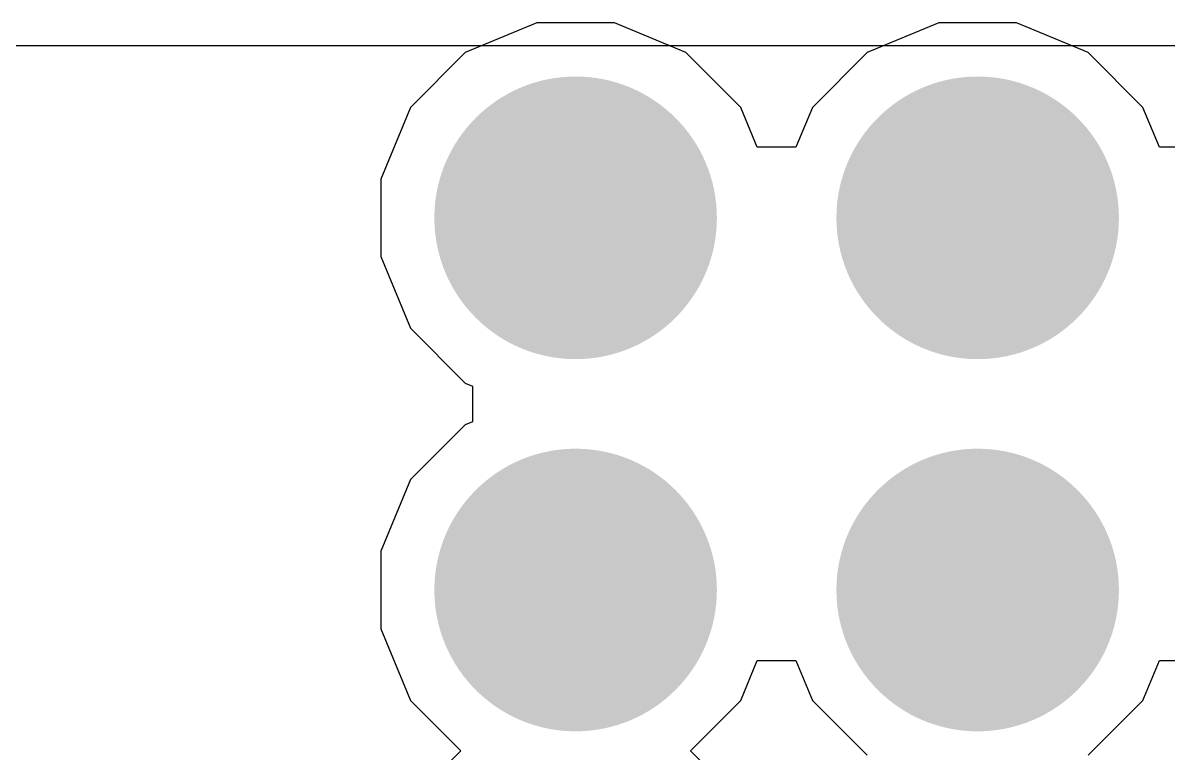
# Model space of a CAD drawing. Header units: inches. Extents: x -4 to 5258, y -4 to 5281.
# Drawn here: x 82.665 to 85.921, y 88.63 to 90.705 of the extents above; entities that cross this region are included whole.
import ezdxf

# ---------------------------------------------------------------- set-up
doc = ezdxf.new("R2010")
doc.units = ezdxf.units.IN
for name, color, linetype in [('Bottom Layer', 5, 'Continuous'), ('Bottom Solder', 6, 'Continuous'), ('Drill Drawing', 1, 'Continuous'), ('Layer 1', 16, 'Continuous'), ('Layer 2', 76, 'Continuous'), ('Top Layer', 1, 'Continuous'), ('Top Solder', 216, 'Continuous'), ('Via Holes', 16, 'Continuous')]:
    doc.layers.add(name, color=color, linetype=linetype)

msp = doc.modelspace()

# ---------------------------------------------------------------- hatches: boundary and pattern name
at = {"layer": 'Bottom Layer'}
h = msp.add_hatch(color=5, dxfattribs=at)
edge = h.paths.add_edge_path()
edge.add_arc((84.2363, 90.1513), 0.3, 0, 360)
h = msp.add_hatch(color=5, dxfattribs=at)
edge = h.paths.add_edge_path()
edge.add_arc((85.3793, 90.1513), 0.3, 0, 360)
h = msp.add_hatch(color=5, dxfattribs=at)
edge = h.paths.add_edge_path()
edge.add_arc((84.2363, 89.0936), 0.3, 0, 360)
h = msp.add_hatch(color=5, dxfattribs=at)
edge = h.paths.add_edge_path()
edge.add_arc((85.3793, 89.0936), 0.3, 0, 360)
at = {"layer": 'Bottom Solder'}
h = msp.add_hatch(color=6, dxfattribs=at)
edge = h.paths.add_edge_path()
edge.add_arc((84.2363, 90.1513), 0.4016, 0, 360)
h = msp.add_hatch(color=6, dxfattribs=at)
edge = h.paths.add_edge_path()
edge.add_arc((85.3793, 90.1513), 0.4016, 0, 360)
h = msp.add_hatch(color=6, dxfattribs=at)
edge = h.paths.add_edge_path()
edge.add_arc((84.2363, 89.0936), 0.4016, 0, 360)
h = msp.add_hatch(color=6, dxfattribs=at)
edge = h.paths.add_edge_path()
edge.add_arc((85.3793, 89.0936), 0.4016, 0, 360)
at = {"layer": 'Layer 1'}
h = msp.add_hatch(color=16, dxfattribs=at)
edge = h.paths.add_edge_path()
edge.add_arc((84.2363, 90.1513), 0.3, 0, 360)
h = msp.add_hatch(color=16, dxfattribs=at)
edge = h.paths.add_edge_path()
edge.add_arc((85.3793, 90.1513), 0.3, 0, 360)
h = msp.add_hatch(color=16, dxfattribs=at)
edge = h.paths.add_edge_path()
edge.add_arc((84.2363, 89.0936), 0.3, 0, 360)
h = msp.add_hatch(color=16, dxfattribs=at)
edge = h.paths.add_edge_path()
edge.add_arc((85.3793, 89.0936), 0.3, 0, 360)
at = {"layer": 'Layer 2'}
h = msp.add_hatch(color=76, dxfattribs=at)
edge = h.paths.add_edge_path()
edge.add_arc((84.2363, 90.1513), 0.3, 0, 360)
h = msp.add_hatch(color=76, dxfattribs=at)
edge = h.paths.add_edge_path()
edge.add_arc((85.3793, 90.1513), 0.3, 0, 360)
h = msp.add_hatch(color=76, dxfattribs=at)
edge = h.paths.add_edge_path()
edge.add_arc((84.2363, 89.0936), 0.3, 0, 360)
h = msp.add_hatch(color=76, dxfattribs=at)
edge = h.paths.add_edge_path()
edge.add_arc((85.3793, 89.0936), 0.3, 0, 360)
at = {"layer": 'Top Layer'}
h = msp.add_hatch(color=1, dxfattribs=at)
edge = h.paths.add_edge_path()
edge.add_arc((84.2363, 90.1513), 0.3, 0, 360)
h = msp.add_hatch(color=1, dxfattribs=at)
edge = h.paths.add_edge_path()
edge.add_arc((85.3793, 90.1513), 0.3, 0, 360)
h = msp.add_hatch(color=1, dxfattribs=at)
edge = h.paths.add_edge_path()
edge.add_arc((84.2363, 89.0936), 0.3, 0, 360)
h = msp.add_hatch(color=1, dxfattribs=at)
edge = h.paths.add_edge_path()
edge.add_arc((85.3793, 89.0936), 0.3, 0, 360)
at = {"layer": 'Top Solder'}
h = msp.add_hatch(color=216, dxfattribs=at)
edge = h.paths.add_edge_path()
edge.add_arc((84.2363, 90.1513), 0.4016, 0, 360)
h = msp.add_hatch(color=216, dxfattribs=at)
edge = h.paths.add_edge_path()
edge.add_arc((85.3793, 90.1513), 0.4016, 0, 360)
h = msp.add_hatch(color=216, dxfattribs=at)
edge = h.paths.add_edge_path()
edge.add_arc((84.2363, 89.0936), 0.4016, 0, 360)
h = msp.add_hatch(color=216, dxfattribs=at)
edge = h.paths.add_edge_path()
edge.add_arc((85.3793, 89.0936), 0.4016, 0, 360)
at = {"layer": 'Via Holes'}
h = msp.add_hatch(color=7, dxfattribs=at)
edge = h.paths.add_edge_path()
edge.add_arc((84.2363, 90.1513), 0.15, 0, 360)
h = msp.add_hatch(color=7, dxfattribs=at)
edge = h.paths.add_edge_path()
edge.add_arc((85.3793, 90.1513), 0.15, 0, 360)
h = msp.add_hatch(color=7, dxfattribs=at)
edge = h.paths.add_edge_path()
edge.add_arc((84.2363, 89.0936), 0.15, 0, 360)
h = msp.add_hatch(color=7, dxfattribs=at)
edge = h.paths.add_edge_path()
edge.add_arc((85.3793, 89.0936), 0.15, 0, 360)

# ---------------------------------------------------------------- linework, layer by layer
at = {"layer": 'Drill Drawing'}
for points in [[(84.1093, 90.2783, 0.0508, 0.0508, 0), (84.1093, 90.4053, 0.0508, 0.0508, 0)], [(84.1093, 90.4053, 0.0508, 0.0508, 0), (84.3633, 90.4053, 0.0508, 0.0508, 0)], [(84.3633, 90.2783, 0.0508, 0.0508, 0), (84.3633, 90.4053, 0.0508, 0.0508, 0)], [(85.2523, 90.2783, 0.0508, 0.0508, 0), (85.2523, 90.4053, 0.0508, 0.0508, 0)], [(85.2523, 90.4053, 0.0508, 0.0508, 0), (85.5063, 90.4053, 0.0508, 0.0508, 0)], [(85.5063, 90.2783, 0.0508, 0.0508, 0), (85.5063, 90.4053, 0.0508, 0.0508, 0)], [(84.1601, 90.2275, 0.0508, 0.0508, 0), (84.1601, 90.3037, 0.0508, 0.0508, 0)], [(84.1601, 90.3037, 0.0508, 0.0508, 0), (84.3125, 90.3037, 0.0508, 0.0508, 0)], [(84.3125, 90.2275, 0.0508, 0.0508, 0), (84.3125, 90.3037, 0.0508, 0.0508, 0)], [(85.3031, 90.2275, 0.0508, 0.0508, 0), (85.3031, 90.3037, 0.0508, 0.0508, 0)], [(85.3031, 90.3037, 0.0508, 0.0508, 0), (85.4555, 90.3037, 0.0508, 0.0508, 0)], [(85.4555, 90.2275, 0.0508, 0.0508, 0), (85.4555, 90.3037, 0.0508, 0.0508, 0)], [(83.9823, 90.0243, 0.0508, 0.0508, 0), (83.9823, 90.2783, 0.0508, 0.0508, 0)], [(83.9823, 90.2783, 0.0508, 0.0508, 0), (84.1093, 90.2783, 0.0508, 0.0508, 0)], [(84.3633, 90.2783, 0.0508, 0.0508, 0), (84.4903, 90.2783, 0.0508, 0.0508, 0)], [(84.4903, 90.0243, 0.0508, 0.0508, 0), (84.4903, 90.2783, 0.0508, 0.0508, 0)], [(85.1253, 90.0243, 0.0508, 0.0508, 0), (85.1253, 90.2783, 0.0508, 0.0508, 0)], [(85.1253, 90.2783, 0.0508, 0.0508, 0), (85.2523, 90.2783, 0.0508, 0.0508, 0)], [(85.5063, 90.2783, 0.0508, 0.0508, 0), (85.6333, 90.2783, 0.0508, 0.0508, 0)], [(85.6333, 90.0243, 0.0508, 0.0508, 0), (85.6333, 90.2783, 0.0508, 0.0508, 0)], [(84.0839, 90.0751, 0.0508, 0.0508, 0), (84.0839, 90.2275, 0.0508, 0.0508, 0)], [(84.0839, 90.2275, 0.0508, 0.0508, 0), (84.1601, 90.2275, 0.0508, 0.0508, 0)], [(84.3125, 90.2275, 0.0508, 0.0508, 0), (84.3887, 90.2275, 0.0508, 0.0508, 0)], [(84.3887, 90.0751, 0.0508, 0.0508, 0), (84.3887, 90.2275, 0.0508, 0.0508, 0)], [(85.2269, 90.0751, 0.0508, 0.0508, 0), (85.2269, 90.2275, 0.0508, 0.0508, 0)], [(85.2269, 90.2275, 0.0508, 0.0508, 0), (85.3031, 90.2275, 0.0508, 0.0508, 0)], [(85.4555, 90.2275, 0.0508, 0.0508, 0), (85.5317, 90.2275, 0.0508, 0.0508, 0)], [(85.5317, 90.0751, 0.0508, 0.0508, 0), (85.5317, 90.2275, 0.0508, 0.0508, 0)], [(84.0839, 90.0751, 0.0508, 0.0508, 0), (84.1601, 90.0751, 0.0508, 0.0508, 0)], [(84.1601, 89.9989, 0.0508, 0.0508, 0), (84.1601, 90.0751, 0.0508, 0.0508, 0)], [(84.3125, 90.0751, 0.0508, 0.0508, 0), (84.3887, 90.0751, 0.0508, 0.0508, 0)], [(84.3125, 89.9989, 0.0508, 0.0508, 0), (84.3125, 90.0751, 0.0508, 0.0508, 0)], [(85.2269, 90.0751, 0.0508, 0.0508, 0), (85.3031, 90.0751, 0.0508, 0.0508, 0)], [(85.3031, 89.9989, 0.0508, 0.0508, 0), (85.3031, 90.0751, 0.0508, 0.0508, 0)], [(85.4555, 90.0751, 0.0508, 0.0508, 0), (85.5317, 90.0751, 0.0508, 0.0508, 0)], [(85.4555, 89.9989, 0.0508, 0.0508, 0), (85.4555, 90.0751, 0.0508, 0.0508, 0)], [(83.9823, 90.0243, 0.0508, 0.0508, 0), (84.1093, 90.0243, 0.0508, 0.0508, 0)], [(84.1093, 89.8973, 0.0508, 0.0508, 0), (84.1093, 90.0243, 0.0508, 0.0508, 0)], [(84.1601, 89.9989, 0.0508, 0.0508, 0), (84.3125, 89.9989, 0.0508, 0.0508, 0)], [(84.3633, 90.0243, 0.0508, 0.0508, 0), (84.4903, 90.0243, 0.0508, 0.0508, 0)], [(84.3633, 89.8973, 0.0508, 0.0508, 0), (84.3633, 90.0243, 0.0508, 0.0508, 0)], [(85.1253, 90.0243, 0.0508, 0.0508, 0), (85.2523, 90.0243, 0.0508, 0.0508, 0)], [(85.2523, 89.8973, 0.0508, 0.0508, 0), (85.2523, 90.0243, 0.0508, 0.0508, 0)], [(85.3031, 89.9989, 0.0508, 0.0508, 0), (85.4555, 89.9989, 0.0508, 0.0508, 0)], [(85.5063, 90.0243, 0.0508, 0.0508, 0), (85.6333, 90.0243, 0.0508, 0.0508, 0)], [(85.5063, 89.8973, 0.0508, 0.0508, 0), (85.5063, 90.0243, 0.0508, 0.0508, 0)], [(84.1093, 89.8973, 0.0508, 0.0508, 0), (84.3633, 89.8973, 0.0508, 0.0508, 0)], [(85.2523, 89.8973, 0.0508, 0.0508, 0), (85.5063, 89.8973, 0.0508, 0.0508, 0)], [(84.1093, 89.2206, 0.0508, 0.0508, 0), (84.1093, 89.3476, 0.0508, 0.0508, 0)], [(84.1093, 89.3476, 0.0508, 0.0508, 0), (84.3633, 89.3476, 0.0508, 0.0508, 0)], [(84.3633, 89.2206, 0.0508, 0.0508, 0), (84.3633, 89.3476, 0.0508, 0.0508, 0)], [(85.2523, 89.2206, 0.0508, 0.0508, 0), (85.2523, 89.3476, 0.0508, 0.0508, 0)], [(85.2523, 89.3476, 0.0508, 0.0508, 0), (85.5063, 89.3476, 0.0508, 0.0508, 0)], [(85.5063, 89.2206, 0.0508, 0.0508, 0), (85.5063, 89.3476, 0.0508, 0.0508, 0)], [(83.9823, 88.9666, 0.0508, 0.0508, 0), (83.9823, 89.2206, 0.0508, 0.0508, 0)], [(83.9823, 89.2206, 0.0508, 0.0508, 0), (84.1093, 89.2206, 0.0508, 0.0508, 0)], [(84.1601, 89.1698, 0.0508, 0.0508, 0), (84.1601, 89.246, 0.0508, 0.0508, 0)], [(84.1601, 89.246, 0.0508, 0.0508, 0), (84.3125, 89.246, 0.0508, 0.0508, 0)], [(84.3125, 89.1698, 0.0508, 0.0508, 0), (84.3125, 89.246, 0.0508, 0.0508, 0)], [(84.3633, 89.2206, 0.0508, 0.0508, 0), (84.4903, 89.2206, 0.0508, 0.0508, 0)], [(84.4903, 88.9666, 0.0508, 0.0508, 0), (84.4903, 89.2206, 0.0508, 0.0508, 0)], [(85.1253, 88.9666, 0.0508, 0.0508, 0), (85.1253, 89.2206, 0.0508, 0.0508, 0)], [(85.1253, 89.2206, 0.0508, 0.0508, 0), (85.2523, 89.2206, 0.0508, 0.0508, 0)], [(85.3031, 89.1698, 0.0508, 0.0508, 0), (85.3031, 89.246, 0.0508, 0.0508, 0)], [(85.3031, 89.246, 0.0508, 0.0508, 0), (85.4555, 89.246, 0.0508, 0.0508, 0)], [(85.4555, 89.1698, 0.0508, 0.0508, 0), (85.4555, 89.246, 0.0508, 0.0508, 0)], [(85.5063, 89.2206, 0.0508, 0.0508, 0), (85.6333, 89.2206, 0.0508, 0.0508, 0)], [(85.6333, 88.9666, 0.0508, 0.0508, 0), (85.6333, 89.2206, 0.0508, 0.0508, 0)], [(84.0839, 89.0174, 0.0508, 0.0508, 0), (84.0839, 89.1698, 0.0508, 0.0508, 0)], [(84.0839, 89.1698, 0.0508, 0.0508, 0), (84.1601, 89.1698, 0.0508, 0.0508, 0)], [(84.3125, 89.1698, 0.0508, 0.0508, 0), (84.3887, 89.1698, 0.0508, 0.0508, 0)], [(84.3887, 89.0174, 0.0508, 0.0508, 0), (84.3887, 89.1698, 0.0508, 0.0508, 0)], [(85.2269, 89.0174, 0.0508, 0.0508, 0), (85.2269, 89.1698, 0.0508, 0.0508, 0)], [(85.2269, 89.1698, 0.0508, 0.0508, 0), (85.3031, 89.1698, 0.0508, 0.0508, 0)], [(85.4555, 89.1698, 0.0508, 0.0508, 0), (85.5317, 89.1698, 0.0508, 0.0508, 0)], [(85.5317, 89.0174, 0.0508, 0.0508, 0), (85.5317, 89.1698, 0.0508, 0.0508, 0)], [(84.0839, 89.0174, 0.0508, 0.0508, 0), (84.1601, 89.0174, 0.0508, 0.0508, 0)], [(84.1601, 88.9412, 0.0508, 0.0508, 0), (84.1601, 89.0174, 0.0508, 0.0508, 0)], [(84.3125, 89.0174, 0.0508, 0.0508, 0), (84.3887, 89.0174, 0.0508, 0.0508, 0)], [(84.3125, 88.9412, 0.0508, 0.0508, 0), (84.3125, 89.0174, 0.0508, 0.0508, 0)], [(85.2269, 89.0174, 0.0508, 0.0508, 0), (85.3031, 89.0174, 0.0508, 0.0508, 0)], [(85.3031, 88.9412, 0.0508, 0.0508, 0), (85.3031, 89.0174, 0.0508, 0.0508, 0)], [(85.4555, 89.0174, 0.0508, 0.0508, 0), (85.5317, 89.0174, 0.0508, 0.0508, 0)], [(85.4555, 88.9412, 0.0508, 0.0508, 0), (85.4555, 89.0174, 0.0508, 0.0508, 0)], [(83.9823, 88.9666, 0.0508, 0.0508, 0), (84.1093, 88.9666, 0.0508, 0.0508, 0)], [(84.1093, 88.8396, 0.0508, 0.0508, 0), (84.1093, 88.9666, 0.0508, 0.0508, 0)], [(84.3633, 88.9666, 0.0508, 0.0508, 0), (84.4903, 88.9666, 0.0508, 0.0508, 0)], [(84.3633, 88.8396, 0.0508, 0.0508, 0), (84.3633, 88.9666, 0.0508, 0.0508, 0)], [(85.1253, 88.9666, 0.0508, 0.0508, 0), (85.2523, 88.9666, 0.0508, 0.0508, 0)], [(85.2523, 88.8396, 0.0508, 0.0508, 0), (85.2523, 88.9666, 0.0508, 0.0508, 0)], [(85.5063, 88.9666, 0.0508, 0.0508, 0), (85.6333, 88.9666, 0.0508, 0.0508, 0)], [(85.5063, 88.8396, 0.0508, 0.0508, 0), (85.5063, 88.9666, 0.0508, 0.0508, 0)], [(84.1601, 88.9412, 0.0508, 0.0508, 0), (84.3125, 88.9412, 0.0508, 0.0508, 0)], [(85.3031, 88.9412, 0.0508, 0.0508, 0), (85.4555, 88.9412, 0.0508, 0.0508, 0)], [(84.1093, 88.8396, 0.0508, 0.0508, 0), (84.3633, 88.8396, 0.0508, 0.0508, 0)], [(85.2523, 88.8396, 0.0508, 0.0508, 0), (85.5063, 88.8396, 0.0508, 0.0508, 0)]]:
    msp.add_lwpolyline(points, format="xyseb", dxfattribs=at)
for points in [[(84.0966, 90.4053, 0.0254, 0.0254, 1), (84.122, 90.4053, 0.0254, 0.0254, 1)], [(84.0966, 90.4053, 0.0254, 0.0254, 1), (84.122, 90.4053, 0.0254, 0.0254, 1)], [(84.3506, 90.4053, 0.0254, 0.0254, 1), (84.376, 90.4053, 0.0254, 0.0254, 1)], [(84.3506, 90.4053, 0.0254, 0.0254, 1), (84.376, 90.4053, 0.0254, 0.0254, 1)], [(85.2396, 90.4053, 0.0254, 0.0254, 1), (85.265, 90.4053, 0.0254, 0.0254, 1)], [(85.2396, 90.4053, 0.0254, 0.0254, 1), (85.265, 90.4053, 0.0254, 0.0254, 1)], [(85.4936, 90.4053, 0.0254, 0.0254, 1), (85.519, 90.4053, 0.0254, 0.0254, 1)], [(85.4936, 90.4053, 0.0254, 0.0254, 1), (85.519, 90.4053, 0.0254, 0.0254, 1)], [(84.1474, 90.3037, 0.0254, 0.0254, 1), (84.1728, 90.3037, 0.0254, 0.0254, 1)], [(84.1474, 90.3037, 0.0254, 0.0254, 1), (84.1728, 90.3037, 0.0254, 0.0254, 1)], [(84.2998, 90.3037, 0.0254, 0.0254, 1), (84.3252, 90.3037, 0.0254, 0.0254, 1)], [(84.2998, 90.3037, 0.0254, 0.0254, 1), (84.3252, 90.3037, 0.0254, 0.0254, 1)], [(85.2904, 90.3037, 0.0254, 0.0254, 1), (85.3158, 90.3037, 0.0254, 0.0254, 1)], [(85.2904, 90.3037, 0.0254, 0.0254, 1), (85.3158, 90.3037, 0.0254, 0.0254, 1)], [(85.4428, 90.3037, 0.0254, 0.0254, 1), (85.4682, 90.3037, 0.0254, 0.0254, 1)], [(85.4428, 90.3037, 0.0254, 0.0254, 1), (85.4682, 90.3037, 0.0254, 0.0254, 1)], [(83.9696, 90.2783, 0.0254, 0.0254, 1), (83.995, 90.2783, 0.0254, 0.0254, 1)], [(83.9696, 90.2783, 0.0254, 0.0254, 1), (83.995, 90.2783, 0.0254, 0.0254, 1)], [(84.0966, 90.2783, 0.0254, 0.0254, 1), (84.122, 90.2783, 0.0254, 0.0254, 1)], [(84.0966, 90.2783, 0.0254, 0.0254, 1), (84.122, 90.2783, 0.0254, 0.0254, 1)], [(84.3506, 90.2783, 0.0254, 0.0254, 1), (84.376, 90.2783, 0.0254, 0.0254, 1)], [(84.3506, 90.2783, 0.0254, 0.0254, 1), (84.376, 90.2783, 0.0254, 0.0254, 1)], [(84.4776, 90.2783, 0.0254, 0.0254, 1), (84.503, 90.2783, 0.0254, 0.0254, 1)], [(84.4776, 90.2783, 0.0254, 0.0254, 1), (84.503, 90.2783, 0.0254, 0.0254, 1)], [(85.1126, 90.2783, 0.0254, 0.0254, 1), (85.138, 90.2783, 0.0254, 0.0254, 1)], [(85.1126, 90.2783, 0.0254, 0.0254, 1), (85.138, 90.2783, 0.0254, 0.0254, 1)], [(85.2396, 90.2783, 0.0254, 0.0254, 1), (85.265, 90.2783, 0.0254, 0.0254, 1)], [(85.2396, 90.2783, 0.0254, 0.0254, 1), (85.265, 90.2783, 0.0254, 0.0254, 1)], [(85.4936, 90.2783, 0.0254, 0.0254, 1), (85.519, 90.2783, 0.0254, 0.0254, 1)], [(85.4936, 90.2783, 0.0254, 0.0254, 1), (85.519, 90.2783, 0.0254, 0.0254, 1)], [(85.6206, 90.2783, 0.0254, 0.0254, 1), (85.646, 90.2783, 0.0254, 0.0254, 1)], [(85.6206, 90.2783, 0.0254, 0.0254, 1), (85.646, 90.2783, 0.0254, 0.0254, 1)], [(84.0712, 90.2275, 0.0254, 0.0254, 1), (84.0966, 90.2275, 0.0254, 0.0254, 1)], [(84.0712, 90.2275, 0.0254, 0.0254, 1), (84.0966, 90.2275, 0.0254, 0.0254, 1)], [(84.1474, 90.2275, 0.0254, 0.0254, 1), (84.1728, 90.2275, 0.0254, 0.0254, 1)], [(84.1474, 90.2275, 0.0254, 0.0254, 1), (84.1728, 90.2275, 0.0254, 0.0254, 1)], [(84.2998, 90.2275, 0.0254, 0.0254, 1), (84.3252, 90.2275, 0.0254, 0.0254, 1)], [(84.2998, 90.2275, 0.0254, 0.0254, 1), (84.3252, 90.2275, 0.0254, 0.0254, 1)], [(84.376, 90.2275, 0.0254, 0.0254, 1), (84.4014, 90.2275, 0.0254, 0.0254, 1)], [(84.376, 90.2275, 0.0254, 0.0254, 1), (84.4014, 90.2275, 0.0254, 0.0254, 1)], [(85.2142, 90.2275, 0.0254, 0.0254, 1), (85.2396, 90.2275, 0.0254, 0.0254, 1)], [(85.2142, 90.2275, 0.0254, 0.0254, 1), (85.2396, 90.2275, 0.0254, 0.0254, 1)], [(85.2904, 90.2275, 0.0254, 0.0254, 1), (85.3158, 90.2275, 0.0254, 0.0254, 1)], [(85.2904, 90.2275, 0.0254, 0.0254, 1), (85.3158, 90.2275, 0.0254, 0.0254, 1)], [(85.4428, 90.2275, 0.0254, 0.0254, 1), (85.4682, 90.2275, 0.0254, 0.0254, 1)], [(85.4428, 90.2275, 0.0254, 0.0254, 1), (85.4682, 90.2275, 0.0254, 0.0254, 1)], [(85.519, 90.2275, 0.0254, 0.0254, 1), (85.5444, 90.2275, 0.0254, 0.0254, 1)], [(85.519, 90.2275, 0.0254, 0.0254, 1), (85.5444, 90.2275, 0.0254, 0.0254, 1)], [(84.0712, 90.0751, 0.0254, 0.0254, 1), (84.0966, 90.0751, 0.0254, 0.0254, 1)], [(84.0712, 90.0751, 0.0254, 0.0254, 1), (84.0966, 90.0751, 0.0254, 0.0254, 1)], [(84.1474, 90.0751, 0.0254, 0.0254, 1), (84.1728, 90.0751, 0.0254, 0.0254, 1)], [(84.1474, 90.0751, 0.0254, 0.0254, 1), (84.1728, 90.0751, 0.0254, 0.0254, 1)], [(84.2998, 90.0751, 0.0254, 0.0254, 1), (84.3252, 90.0751, 0.0254, 0.0254, 1)], [(84.2998, 90.0751, 0.0254, 0.0254, 1), (84.3252, 90.0751, 0.0254, 0.0254, 1)], [(84.376, 90.0751, 0.0254, 0.0254, 1), (84.4014, 90.0751, 0.0254, 0.0254, 1)], [(84.376, 90.0751, 0.0254, 0.0254, 1), (84.4014, 90.0751, 0.0254, 0.0254, 1)], [(85.2142, 90.0751, 0.0254, 0.0254, 1), (85.2396, 90.0751, 0.0254, 0.0254, 1)], [(85.2142, 90.0751, 0.0254, 0.0254, 1), (85.2396, 90.0751, 0.0254, 0.0254, 1)], [(85.2904, 90.0751, 0.0254, 0.0254, 1), (85.3158, 90.0751, 0.0254, 0.0254, 1)], [(85.2904, 90.0751, 0.0254, 0.0254, 1), (85.3158, 90.0751, 0.0254, 0.0254, 1)], [(85.4428, 90.0751, 0.0254, 0.0254, 1), (85.4682, 90.0751, 0.0254, 0.0254, 1)], [(85.4428, 90.0751, 0.0254, 0.0254, 1), (85.4682, 90.0751, 0.0254, 0.0254, 1)], [(85.519, 90.0751, 0.0254, 0.0254, 1), (85.5444, 90.0751, 0.0254, 0.0254, 1)], [(85.519, 90.0751, 0.0254, 0.0254, 1), (85.5444, 90.0751, 0.0254, 0.0254, 1)], [(83.9696, 90.0243, 0.0254, 0.0254, 1), (83.995, 90.0243, 0.0254, 0.0254, 1)], [(83.9696, 90.0243, 0.0254, 0.0254, 1), (83.995, 90.0243, 0.0254, 0.0254, 1)], [(84.0966, 90.0243, 0.0254, 0.0254, 1), (84.122, 90.0243, 0.0254, 0.0254, 1)], [(84.0966, 90.0243, 0.0254, 0.0254, 1), (84.122, 90.0243, 0.0254, 0.0254, 1)], [(84.1474, 89.9989, 0.0254, 0.0254, 1), (84.1728, 89.9989, 0.0254, 0.0254, 1)], [(84.1474, 89.9989, 0.0254, 0.0254, 1), (84.1728, 89.9989, 0.0254, 0.0254, 1)], [(84.2998, 89.9989, 0.0254, 0.0254, 1), (84.3252, 89.9989, 0.0254, 0.0254, 1)], [(84.2998, 89.9989, 0.0254, 0.0254, 1), (84.3252, 89.9989, 0.0254, 0.0254, 1)], [(84.3506, 90.0243, 0.0254, 0.0254, 1), (84.376, 90.0243, 0.0254, 0.0254, 1)], [(84.3506, 90.0243, 0.0254, 0.0254, 1), (84.376, 90.0243, 0.0254, 0.0254, 1)], [(84.4776, 90.0243, 0.0254, 0.0254, 1), (84.503, 90.0243, 0.0254, 0.0254, 1)], [(84.4776, 90.0243, 0.0254, 0.0254, 1), (84.503, 90.0243, 0.0254, 0.0254, 1)], [(85.1126, 90.0243, 0.0254, 0.0254, 1), (85.138, 90.0243, 0.0254, 0.0254, 1)], [(85.1126, 90.0243, 0.0254, 0.0254, 1), (85.138, 90.0243, 0.0254, 0.0254, 1)], [(85.2396, 90.0243, 0.0254, 0.0254, 1), (85.265, 90.0243, 0.0254, 0.0254, 1)], [(85.2396, 90.0243, 0.0254, 0.0254, 1), (85.265, 90.0243, 0.0254, 0.0254, 1)], [(85.2904, 89.9989, 0.0254, 0.0254, 1), (85.3158, 89.9989, 0.0254, 0.0254, 1)], [(85.2904, 89.9989, 0.0254, 0.0254, 1), (85.3158, 89.9989, 0.0254, 0.0254, 1)], [(85.4428, 89.9989, 0.0254, 0.0254, 1), (85.4682, 89.9989, 0.0254, 0.0254, 1)], [(85.4428, 89.9989, 0.0254, 0.0254, 1), (85.4682, 89.9989, 0.0254, 0.0254, 1)], [(85.4936, 90.0243, 0.0254, 0.0254, 1), (85.519, 90.0243, 0.0254, 0.0254, 1)], [(85.4936, 90.0243, 0.0254, 0.0254, 1), (85.519, 90.0243, 0.0254, 0.0254, 1)], [(85.6206, 90.0243, 0.0254, 0.0254, 1), (85.646, 90.0243, 0.0254, 0.0254, 1)], [(85.6206, 90.0243, 0.0254, 0.0254, 1), (85.646, 90.0243, 0.0254, 0.0254, 1)], [(84.0966, 89.8973, 0.0254, 0.0254, 1), (84.122, 89.8973, 0.0254, 0.0254, 1)], [(84.0966, 89.8973, 0.0254, 0.0254, 1), (84.122, 89.8973, 0.0254, 0.0254, 1)], [(84.3506, 89.8973, 0.0254, 0.0254, 1), (84.376, 89.8973, 0.0254, 0.0254, 1)], [(84.3506, 89.8973, 0.0254, 0.0254, 1), (84.376, 89.8973, 0.0254, 0.0254, 1)], [(85.2396, 89.8973, 0.0254, 0.0254, 1), (85.265, 89.8973, 0.0254, 0.0254, 1)], [(85.2396, 89.8973, 0.0254, 0.0254, 1), (85.265, 89.8973, 0.0254, 0.0254, 1)], [(85.4936, 89.8973, 0.0254, 0.0254, 1), (85.519, 89.8973, 0.0254, 0.0254, 1)], [(85.4936, 89.8973, 0.0254, 0.0254, 1), (85.519, 89.8973, 0.0254, 0.0254, 1)], [(84.0966, 89.3476, 0.0254, 0.0254, 1), (84.122, 89.3476, 0.0254, 0.0254, 1)], [(84.0966, 89.3476, 0.0254, 0.0254, 1), (84.122, 89.3476, 0.0254, 0.0254, 1)], [(84.3506, 89.3476, 0.0254, 0.0254, 1), (84.376, 89.3476, 0.0254, 0.0254, 1)], [(84.3506, 89.3476, 0.0254, 0.0254, 1), (84.376, 89.3476, 0.0254, 0.0254, 1)], [(85.2396, 89.3476, 0.0254, 0.0254, 1), (85.265, 89.3476, 0.0254, 0.0254, 1)], [(85.2396, 89.3476, 0.0254, 0.0254, 1), (85.265, 89.3476, 0.0254, 0.0254, 1)], [(85.4936, 89.3476, 0.0254, 0.0254, 1), (85.519, 89.3476, 0.0254, 0.0254, 1)], [(85.4936, 89.3476, 0.0254, 0.0254, 1), (85.519, 89.3476, 0.0254, 0.0254, 1)], [(83.9696, 89.2206, 0.0254, 0.0254, 1), (83.995, 89.2206, 0.0254, 0.0254, 1)], [(83.9696, 89.2206, 0.0254, 0.0254, 1), (83.995, 89.2206, 0.0254, 0.0254, 1)], [(84.0966, 89.2206, 0.0254, 0.0254, 1), (84.122, 89.2206, 0.0254, 0.0254, 1)], [(84.0966, 89.2206, 0.0254, 0.0254, 1), (84.122, 89.2206, 0.0254, 0.0254, 1)], [(84.1474, 89.246, 0.0254, 0.0254, 1), (84.1728, 89.246, 0.0254, 0.0254, 1)], [(84.1474, 89.246, 0.0254, 0.0254, 1), (84.1728, 89.246, 0.0254, 0.0254, 1)], [(84.2998, 89.246, 0.0254, 0.0254, 1), (84.3252, 89.246, 0.0254, 0.0254, 1)], [(84.2998, 89.246, 0.0254, 0.0254, 1), (84.3252, 89.246, 0.0254, 0.0254, 1)], [(84.3506, 89.2206, 0.0254, 0.0254, 1), (84.376, 89.2206, 0.0254, 0.0254, 1)], [(84.3506, 89.2206, 0.0254, 0.0254, 1), (84.376, 89.2206, 0.0254, 0.0254, 1)], [(84.4776, 89.2206, 0.0254, 0.0254, 1), (84.503, 89.2206, 0.0254, 0.0254, 1)], [(84.4776, 89.2206, 0.0254, 0.0254, 1), (84.503, 89.2206, 0.0254, 0.0254, 1)], [(85.1126, 89.2206, 0.0254, 0.0254, 1), (85.138, 89.2206, 0.0254, 0.0254, 1)], [(85.1126, 89.2206, 0.0254, 0.0254, 1), (85.138, 89.2206, 0.0254, 0.0254, 1)], [(85.2396, 89.2206, 0.0254, 0.0254, 1), (85.265, 89.2206, 0.0254, 0.0254, 1)], [(85.2396, 89.2206, 0.0254, 0.0254, 1), (85.265, 89.2206, 0.0254, 0.0254, 1)], [(85.2904, 89.246, 0.0254, 0.0254, 1), (85.3158, 89.246, 0.0254, 0.0254, 1)], [(85.2904, 89.246, 0.0254, 0.0254, 1), (85.3158, 89.246, 0.0254, 0.0254, 1)], [(85.4428, 89.246, 0.0254, 0.0254, 1), (85.4682, 89.246, 0.0254, 0.0254, 1)], [(85.4428, 89.246, 0.0254, 0.0254, 1), (85.4682, 89.246, 0.0254, 0.0254, 1)], [(85.4936, 89.2206, 0.0254, 0.0254, 1), (85.519, 89.2206, 0.0254, 0.0254, 1)], [(85.4936, 89.2206, 0.0254, 0.0254, 1), (85.519, 89.2206, 0.0254, 0.0254, 1)], [(85.6206, 89.2206, 0.0254, 0.0254, 1), (85.646, 89.2206, 0.0254, 0.0254, 1)], [(85.6206, 89.2206, 0.0254, 0.0254, 1), (85.646, 89.2206, 0.0254, 0.0254, 1)], [(84.0712, 89.1698, 0.0254, 0.0254, 1), (84.0966, 89.1698, 0.0254, 0.0254, 1)], [(84.0712, 89.1698, 0.0254, 0.0254, 1), (84.0966, 89.1698, 0.0254, 0.0254, 1)], [(84.1474, 89.1698, 0.0254, 0.0254, 1), (84.1728, 89.1698, 0.0254, 0.0254, 1)], [(84.1474, 89.1698, 0.0254, 0.0254, 1), (84.1728, 89.1698, 0.0254, 0.0254, 1)], [(84.2998, 89.1698, 0.0254, 0.0254, 1), (84.3252, 89.1698, 0.0254, 0.0254, 1)], [(84.2998, 89.1698, 0.0254, 0.0254, 1), (84.3252, 89.1698, 0.0254, 0.0254, 1)], [(84.376, 89.1698, 0.0254, 0.0254, 1), (84.4014, 89.1698, 0.0254, 0.0254, 1)], [(84.376, 89.1698, 0.0254, 0.0254, 1), (84.4014, 89.1698, 0.0254, 0.0254, 1)], [(85.2142, 89.1698, 0.0254, 0.0254, 1), (85.2396, 89.1698, 0.0254, 0.0254, 1)], [(85.2142, 89.1698, 0.0254, 0.0254, 1), (85.2396, 89.1698, 0.0254, 0.0254, 1)], [(85.2904, 89.1698, 0.0254, 0.0254, 1), (85.3158, 89.1698, 0.0254, 0.0254, 1)], [(85.2904, 89.1698, 0.0254, 0.0254, 1), (85.3158, 89.1698, 0.0254, 0.0254, 1)], [(85.4428, 89.1698, 0.0254, 0.0254, 1), (85.4682, 89.1698, 0.0254, 0.0254, 1)], [(85.4428, 89.1698, 0.0254, 0.0254, 1), (85.4682, 89.1698, 0.0254, 0.0254, 1)], [(85.519, 89.1698, 0.0254, 0.0254, 1), (85.5444, 89.1698, 0.0254, 0.0254, 1)], [(85.519, 89.1698, 0.0254, 0.0254, 1), (85.5444, 89.1698, 0.0254, 0.0254, 1)], [(84.0712, 89.0174, 0.0254, 0.0254, 1), (84.0966, 89.0174, 0.0254, 0.0254, 1)], [(84.0712, 89.0174, 0.0254, 0.0254, 1), (84.0966, 89.0174, 0.0254, 0.0254, 1)], [(84.1474, 89.0174, 0.0254, 0.0254, 1), (84.1728, 89.0174, 0.0254, 0.0254, 1)], [(84.1474, 89.0174, 0.0254, 0.0254, 1), (84.1728, 89.0174, 0.0254, 0.0254, 1)], [(84.2998, 89.0174, 0.0254, 0.0254, 1), (84.3252, 89.0174, 0.0254, 0.0254, 1)], [(84.2998, 89.0174, 0.0254, 0.0254, 1), (84.3252, 89.0174, 0.0254, 0.0254, 1)], [(84.376, 89.0174, 0.0254, 0.0254, 1), (84.4014, 89.0174, 0.0254, 0.0254, 1)], [(84.376, 89.0174, 0.0254, 0.0254, 1), (84.4014, 89.0174, 0.0254, 0.0254, 1)], [(85.2142, 89.0174, 0.0254, 0.0254, 1), (85.2396, 89.0174, 0.0254, 0.0254, 1)], [(85.2142, 89.0174, 0.0254, 0.0254, 1), (85.2396, 89.0174, 0.0254, 0.0254, 1)], [(85.2904, 89.0174, 0.0254, 0.0254, 1), (85.3158, 89.0174, 0.0254, 0.0254, 1)], [(85.2904, 89.0174, 0.0254, 0.0254, 1), (85.3158, 89.0174, 0.0254, 0.0254, 1)], [(85.4428, 89.0174, 0.0254, 0.0254, 1), (85.4682, 89.0174, 0.0254, 0.0254, 1)], [(85.4428, 89.0174, 0.0254, 0.0254, 1), (85.4682, 89.0174, 0.0254, 0.0254, 1)], [(85.519, 89.0174, 0.0254, 0.0254, 1), (85.5444, 89.0174, 0.0254, 0.0254, 1)], [(85.519, 89.0174, 0.0254, 0.0254, 1), (85.5444, 89.0174, 0.0254, 0.0254, 1)], [(83.9696, 88.9666, 0.0254, 0.0254, 1), (83.995, 88.9666, 0.0254, 0.0254, 1)], [(83.9696, 88.9666, 0.0254, 0.0254, 1), (83.995, 88.9666, 0.0254, 0.0254, 1)], [(84.0966, 88.9666, 0.0254, 0.0254, 1), (84.122, 88.9666, 0.0254, 0.0254, 1)], [(84.0966, 88.9666, 0.0254, 0.0254, 1), (84.122, 88.9666, 0.0254, 0.0254, 1)], [(84.3506, 88.9666, 0.0254, 0.0254, 1), (84.376, 88.9666, 0.0254, 0.0254, 1)], [(84.3506, 88.9666, 0.0254, 0.0254, 1), (84.376, 88.9666, 0.0254, 0.0254, 1)], [(84.4776, 88.9666, 0.0254, 0.0254, 1), (84.503, 88.9666, 0.0254, 0.0254, 1)], [(84.4776, 88.9666, 0.0254, 0.0254, 1), (84.503, 88.9666, 0.0254, 0.0254, 1)], [(85.1126, 88.9666, 0.0254, 0.0254, 1), (85.138, 88.9666, 0.0254, 0.0254, 1)], [(85.1126, 88.9666, 0.0254, 0.0254, 1), (85.138, 88.9666, 0.0254, 0.0254, 1)], [(85.2396, 88.9666, 0.0254, 0.0254, 1), (85.265, 88.9666, 0.0254, 0.0254, 1)], [(85.2396, 88.9666, 0.0254, 0.0254, 1), (85.265, 88.9666, 0.0254, 0.0254, 1)], [(85.4936, 88.9666, 0.0254, 0.0254, 1), (85.519, 88.9666, 0.0254, 0.0254, 1)], [(85.4936, 88.9666, 0.0254, 0.0254, 1), (85.519, 88.9666, 0.0254, 0.0254, 1)], [(85.6206, 88.9666, 0.0254, 0.0254, 1), (85.646, 88.9666, 0.0254, 0.0254, 1)], [(85.6206, 88.9666, 0.0254, 0.0254, 1), (85.646, 88.9666, 0.0254, 0.0254, 1)], [(84.1474, 88.9412, 0.0254, 0.0254, 1), (84.1728, 88.9412, 0.0254, 0.0254, 1)], [(84.1474, 88.9412, 0.0254, 0.0254, 1), (84.1728, 88.9412, 0.0254, 0.0254, 1)], [(84.2998, 88.9412, 0.0254, 0.0254, 1), (84.3252, 88.9412, 0.0254, 0.0254, 1)], [(84.2998, 88.9412, 0.0254, 0.0254, 1), (84.3252, 88.9412, 0.0254, 0.0254, 1)], [(85.2904, 88.9412, 0.0254, 0.0254, 1), (85.3158, 88.9412, 0.0254, 0.0254, 1)], [(85.2904, 88.9412, 0.0254, 0.0254, 1), (85.3158, 88.9412, 0.0254, 0.0254, 1)], [(85.4428, 88.9412, 0.0254, 0.0254, 1), (85.4682, 88.9412, 0.0254, 0.0254, 1)], [(85.4428, 88.9412, 0.0254, 0.0254, 1), (85.4682, 88.9412, 0.0254, 0.0254, 1)], [(84.0966, 88.8396, 0.0254, 0.0254, 1), (84.122, 88.8396, 0.0254, 0.0254, 1)], [(84.0966, 88.8396, 0.0254, 0.0254, 1), (84.122, 88.8396, 0.0254, 0.0254, 1)], [(84.3506, 88.8396, 0.0254, 0.0254, 1), (84.376, 88.8396, 0.0254, 0.0254, 1)], [(84.3506, 88.8396, 0.0254, 0.0254, 1), (84.376, 88.8396, 0.0254, 0.0254, 1)], [(85.2396, 88.8396, 0.0254, 0.0254, 1), (85.265, 88.8396, 0.0254, 0.0254, 1)], [(85.2396, 88.8396, 0.0254, 0.0254, 1), (85.265, 88.8396, 0.0254, 0.0254, 1)], [(85.4936, 88.8396, 0.0254, 0.0254, 1), (85.519, 88.8396, 0.0254, 0.0254, 1)], [(85.4936, 88.8396, 0.0254, 0.0254, 1), (85.519, 88.8396, 0.0254, 0.0254, 1)]]:
    msp.add_lwpolyline(points, format="xyseb", close=True, dxfattribs=at)
at = {"layer": 'Layer 1'}
for p, q in [((84.1261, 90.7053), (83.9224, 90.6209)), ((84.3465, 90.7053), (84.1261, 90.7053)), ((84.5501, 90.6209), (84.3465, 90.7053)), ((85.2691, 90.7053), (85.0654, 90.6209)), ((85.4895, 90.7053), (85.2691, 90.7053)), ((85.6931, 90.6209), (85.4895, 90.7053)), ((83.9224, 90.6209), (83.7666, 90.4651)), ((84.7059, 90.4651), (84.5501, 90.6209)), ((85.0654, 90.6209), (84.9096, 90.4651)), ((85.8489, 90.4651), (85.6931, 90.6209)), ((83.7666, 90.4651), (83.6823, 90.2615)), ((84.7528, 90.352), (84.7059, 90.4651)), ((84.9096, 90.4651), (84.8627, 90.352)), ((85.8958, 90.352), (85.8489, 90.4651)), ((84.8627, 90.352), (84.7528, 90.352)), ((86.0057, 90.352), (85.8958, 90.352)), ((83.6823, 90.2615), (83.6823, 90.0411)), ((83.6823, 90.0411), (83.7666, 89.8374)), ((83.7666, 89.8374), (83.9224, 89.6816)), ((83.9224, 89.6816), (83.9427, 89.6732)), ((83.9427, 89.6732), (83.9427, 89.5716)), ((83.9427, 89.5716), (83.9224, 89.5632)), ((83.9224, 89.5632), (83.7666, 89.4074)), ((83.7666, 89.4074), (83.6823, 89.2038)), ((83.6823, 89.2038), (83.6823, 88.9834)), ((83.6823, 88.9834), (83.7666, 88.7798)), ((84.7059, 88.7798), (84.7528, 88.8929)), ((84.7528, 88.8929), (84.8627, 88.8929)), ((84.8627, 88.8929), (84.9096, 88.7798)), ((85.8489, 88.7798), (85.8958, 88.8929)), ((85.8958, 88.8929), (86.0057, 88.8929)), ((83.7666, 88.7798), (83.91, 88.6364)), ((84.5625, 88.6364), (84.7059, 88.7798)), ((84.9096, 88.7798), (85.0654, 88.6239)), ((85.6931, 88.6239), (85.8489, 88.7798)), ((83.91, 88.6364), (83.7666, 88.493)), ((84.7059, 88.493), (84.5625, 88.6364))]:
    msp.add_line(p, q, dxfattribs=at)
at = {"layer": 'Top Layer'}
msp.add_line((73.6595, 90.6407), (87.3775, 90.6407), dxfattribs=at)

doc.saveas('drawing.dxf')
